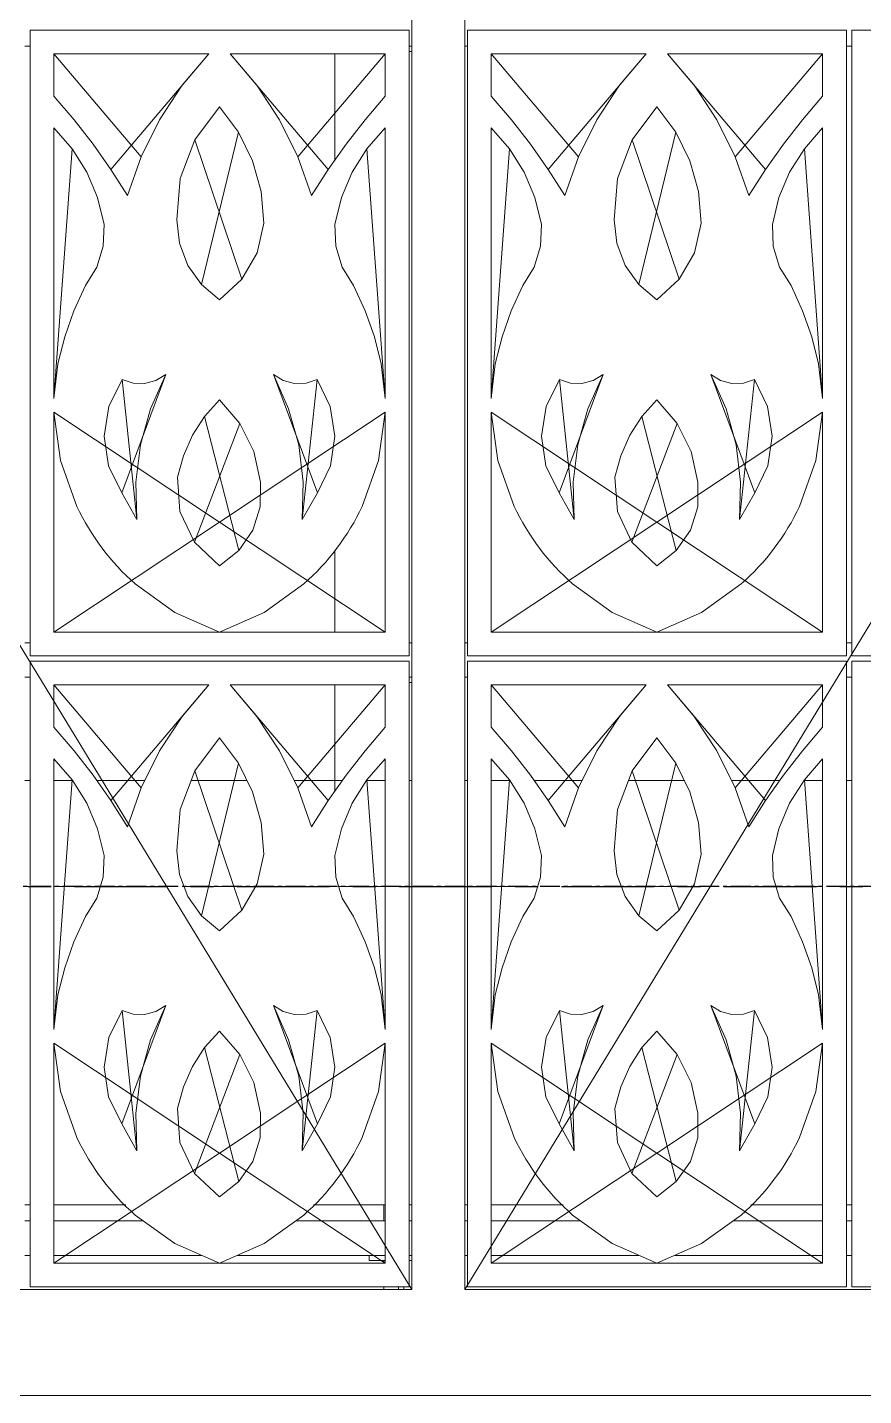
# Model space of a CAD drawing. Header units: millimetres. Extents: x -153298 to 620751, y -313239 to 250031.
# Drawn here: x 48833 to 50410, y 25366 to 27946 of the extents above; entities that cross this region are included whole.
import ezdxf

# ---------------------------------------------------------------- set-up
doc = ezdxf.new("R2010")
doc.units = ezdxf.units.MM
for name, pattern in [('CENTER', [2, 1.25, -0.25, 0.25, -0.25]), ('TA_GL_000.70000', [1.925, 0.7, -0.175, 0.175, -0.175, 0.7]), ('XKITLINE00', [0])]:
    doc.linetypes.add(name, pattern=pattern)
for name, color, linetype in [('000 - 0_SYM_DWG_GRIDLINE_MAIN_COLOR_251', 251, 'Continuous'), ('000 - EXISTING_BUILDING_MAIN_COLOR_251', 251, 'Continuous'), ('000 - EXISTING_BUILDING_MAIN_COLOR_3', 3, 'Continuous'), ('000 - GRID', 251, 'CENTER')]:
    doc.layers.add(name, color=color, linetype=linetype)
doc.layers.add('Part', color=2, linetype='Continuous', lineweight=0)
doc.styles.add('TA', font='', dxfattribs={"height": 4.5})
doc.styles.get('TA').set_extended_font_data('Cordia New')

# ---------------------------------------------------------------- blocks, each defined once
blk = doc.blocks.new('*A13041267')
at = {"layer": 'Part', "linetype": 'XKITLINE00', "lineweight": 0}
for p, q in [((441.817911, 10.42254), (441.897911, 10.42254)), ((442.257919, 10.42254), (442.539185, 10.42254)), ((442.904635, 10.42254), (443.63285, 10.42254)), ((444.329858, 10.42254), (445.171649, 10.42254)), ((445.882964, 10.42254), (446.611179, 10.42254)), ((446.976629, 10.42254), (447.257895, 10.42254)), ((447.617911, 10.42254), (447.657912, 10.42254)), ((448.457912, 10.42254), (448.497911, 10.42254)), ((448.857919, 10.42254), (449.139185, 10.42254)), ((449.504635, 10.42254), (450.23285, 10.42254)), ((450.929858, 10.42254), (451.771649, 10.42254)), ((452.482964, 10.42254), (453.211179, 10.42254)), ((453.576629, 10.42254), (453.857895, 10.42254)), ((454.217911, 10.42254), (454.297911, 10.42254)), ((441.817911, 8.82254), (441.897911, 8.82254)), ((442.257919, 8.82254), (442.961046, 8.82254)), ((444.221795, 8.82254), (445.30225, 8.82254)), ((446.554768, 8.82254), (447.257895, 8.82254)), ((447.617911, 8.82254), (447.657912, 8.82254)), ((448.457912, 8.82254), (448.497911, 8.82254)), ((448.857919, 8.82254), (449.561046, 8.82254)), ((450.821795, 8.82254), (451.90225, 8.82254)), ((453.154768, 8.82254), (453.857895, 8.82254)), ((454.217911, 8.82254), (454.297911, 8.82254))]:
    blk.add_line(p, q, dxfattribs=at)
blk = doc.blocks.new('*A13051268')
at = {"layer": 'Part', "linetype": 'XKITLINE00', "lineweight": 0}
for p, q in [((441.817911, 8.822545), (441.897911, 8.822545)), ((442.257919, 8.822545), (442.961047, 8.822545)), ((444.221793, 8.822545), (445.302253, 8.822545)), ((446.554767, 8.822545), (447.257895, 8.822545)), ((447.617911, 8.822545), (447.657912, 8.822545)), ((448.457912, 8.822545), (448.497911, 8.822545)), ((448.857919, 8.822545), (449.561047, 8.822545)), ((450.821793, 8.822545), (451.902253, 8.822545)), ((453.154767, 8.822545), (453.857895, 8.822545)), ((454.217911, 8.822545), (454.297911, 8.822545)), ((441.817911, 4.022545), (441.897911, 4.022545)), ((442.257919, 4.022545), (443.341614, 4.022545)), ((446.1742, 4.022545), (447.257895, 4.022545)), ((447.617911, 4.022545), (447.657912, 4.022545)), ((448.457912, 4.022545), (448.497911, 4.022545)), ((448.857919, 4.022545), (449.941614, 4.022545)), ((452.7742, 4.022545), (453.857895, 4.022545)), ((454.217911, 4.022545), (454.297911, 4.022545))]:
    blk.add_line(p, q, dxfattribs=at)
blk = doc.blocks.new('*A17691722')
at = {"layer": '000 - EXISTING_BUILDING_MAIN_COLOR_3', "linetype": 'XKITLINE00', "lineweight": 0}
for p, q in [((424.457912, 40.822545), (447.657912, 2.742546)), ((447.657912, 40.822545), (447.657912, 2.742546)), ((471.657912, 40.822545), (448.457912, 2.742546)), ((448.457912, 40.822545), (448.457912, 2.742546)), ((424.457912, 2.742546), (447.657912, 2.742546)), ((448.457912, 2.742546), (471.657912, 2.742546)), ((398.857909, 1.142546), (521.257903, 1.142546))]:
    blk.add_line(p, q, dxfattribs=at)
blk = doc.blocks.new('*A17701723')
at = {"layer": 'Part', "linetype": 'XKITLINE00', "lineweight": 0}
for p, q in [((441.817911, 12.498517), (441.897911, 12.498517)), ((447.617911, 12.498517), (447.657912, 12.498517)), ((448.457912, 12.498517), (448.497911, 12.498517)), ((454.217911, 12.498517), (454.297911, 12.498517)), ((441.817911, 11.978517), (441.897911, 11.978517)), ((447.617911, 11.978517), (447.657912, 11.978517)), ((448.457912, 11.978517), (448.497911, 11.978517)), ((454.217911, 11.978517), (454.297911, 11.978517))]:
    blk.add_line(p, q, dxfattribs=at)
blk = doc.blocks.new('*A17711724')
at = {"layer": 'Part', "linetype": 'XKITLINE00', "lineweight": 0}
for p, q in [((441.817911, 21.498517), (441.897911, 21.498517)), ((447.617911, 21.498517), (447.657912, 21.498517)), ((448.457912, 21.498517), (448.497911, 21.498517)), ((454.217911, 21.498517), (454.297911, 21.498517))]:
    blk.add_line(p, q, dxfattribs=at)
blk = doc.blocks.new('*A17741727')
at = {"layer": 'Part', "linetype": 'XKITLINE00', "lineweight": 0}
for p, q in [((441.817911, 3.778517), (441.897911, 3.778517)), ((442.257919, 3.778517), (443.608691, 3.778517)), ((445.907123, 3.778517), (447.257895, 3.778517)), ((447.617911, 3.778517), (447.657912, 3.778517)), ((448.457912, 3.778517), (448.497911, 3.778517)), ((448.857919, 3.778517), (450.208691, 3.778517)), ((452.507123, 3.778517), (453.857895, 3.778517)), ((454.217911, 3.778517), (454.297911, 3.778517)), ((441.817911, 3.258517), (441.897911, 3.258517)), ((442.257919, 3.258517), (444.487711, 3.258517)), ((445.028117, 3.258517), (447.257895, 3.258517)), ((447.617911, 3.258517), (447.657912, 3.258517)), ((448.457912, 3.258517), (448.497911, 3.258517)), ((448.857919, 3.258517), (451.087711, 3.258517)), ((451.628117, 3.258517), (453.857895, 3.258517)), ((454.217911, 3.258517), (454.297911, 3.258517))]:
    blk.add_line(p, q, dxfattribs=at)
blk = doc.blocks.new('*A17751728')
at = {"layer": '000 - EXISTING_BUILDING_MAIN_COLOR_251', "linetype": 'XKITLINE00', "lineweight": 0}
for p, q in [((448.497911, 12.302517), (448.497911, 21.742517)), ((448.497911, 21.742517), (454.217911, 21.742517)), ((454.217911, 21.742517), (454.217911, 12.302517)), ((454.297911, 12.302517), (454.297911, 21.742517)), ((454.297911, 21.742517), (460.017911, 21.742517)), ((448.857919, 21.382523), (451.197671, 21.383195)), ((448.857919, 21.382523), (450.177312, 19.830619)), ((448.857919, 20.745377), (448.857919, 21.382523)), ((451.197671, 21.383195), (449.718825, 19.638561)), ((451.197671, 21.383195), (450.795711, 20.90812)), ((451.518143, 21.383195), (452.996989, 19.638561)), ((451.920103, 20.90812), (451.518143, 21.383195)), ((451.518143, 21.383195), (453.857895, 21.382523)), ((453.857895, 21.382523), (452.538502, 19.830619)), ((453.857895, 21.382523), (453.857895, 20.745377)), ((450.795711, 20.90812), (450.453931, 20.388068)), ((452.261883, 20.388068), (451.920103, 20.90812)), ((449.162219, 20.39014), (448.857919, 20.745377)), ((453.553595, 20.39014), (453.857895, 20.745377)), ((450.984028, 20.086175), (451.357895, 20.585694)), ((451.357895, 20.585694), (451.644908, 20.201065)), ((448.857919, 20.266434), (448.857919, 16.186434)), ((449.132936, 19.952518), (448.857919, 20.266434)), ((449.449402, 20.020927), (449.162219, 20.39014)), ((450.453931, 20.388068), (450.177312, 19.830619)), ((452.538502, 19.830619), (452.261883, 20.388068)), ((453.553595, 20.39014), (453.266412, 20.020927)), ((453.582878, 19.952518), (453.857895, 20.266434)), ((453.857895, 20.266434), (453.857895, 16.186434)), ((449.718825, 19.638561), (449.449402, 20.020927)), ((450.763857, 19.502377), (450.984028, 20.086175)), ((450.984028, 20.086175), (451.695296, 17.983653)), ((451.644908, 20.201065), (451.084853, 17.901446)), ((451.644908, 20.201065), (451.856162, 19.770151)), ((453.266412, 20.020927), (452.996989, 19.638561)), ((449.132936, 19.952518), (448.857919, 16.186434)), ((449.132936, 19.952518), (449.354443, 19.598805)), ((450.177312, 19.830619), (449.969888, 19.243897)), ((452.745926, 19.243897), (452.538502, 19.830619)), ((453.361371, 19.598805), (453.582878, 19.952518)), ((453.582878, 19.952518), (453.857895, 16.186434)), ((449.969888, 19.243897), (449.718825, 19.638561)), ((451.856162, 19.770151), (451.984427, 19.307697)), ((452.996989, 19.638561), (452.745926, 19.243897)), ((449.354443, 19.598805), (449.516785, 19.214328)), ((450.714758, 18.880376), (450.763857, 19.502377)), ((453.199029, 19.214328), (453.361371, 19.598805)), ((449.615815, 18.808901), (449.516785, 19.214328)), ((452.025313, 18.829529), (451.984427, 19.307697)), ((453.099998, 18.808901), (453.199029, 19.214328)), ((449.615815, 18.808901), (449.603508, 18.481042)), ((450.752504, 18.525819), (450.714758, 18.880376)), ((452.025313, 18.829529), (451.924698, 18.381468)), ((453.112306, 18.481042), (453.099998, 18.808901)), ((449.603508, 18.481042), (449.50734, 18.167363)), ((450.878596, 18.192297), (450.752504, 18.525819)), ((451.924698, 18.381468), (451.695296, 17.983653)), ((453.208474, 18.167363), (453.112306, 18.481042)), ((449.333773, 17.888944), (449.50734, 18.167363)), ((451.084853, 17.901446), (450.878596, 18.192297)), ((453.382041, 17.888944), (453.208474, 18.167363)), ((451.695296, 17.983653), (451.357895, 17.672135)), ((449.333773, 17.888944), (449.159609, 17.508841)), ((451.357895, 17.672135), (451.084853, 17.901446)), ((453.556205, 17.508841), (453.382041, 17.888944)), ((449.159609, 17.508841), (449.021038, 17.114367)), ((453.694776, 17.114367), (453.556205, 17.508841)), ((449.021038, 17.114367), (448.919228, 16.708848)), ((453.796585, 16.708848), (453.694776, 17.114367)), ((448.919228, 16.708848), (448.857919, 16.186434)), ((450.545884, 16.545792), (449.881119, 14.761918)), ((450.545884, 16.545792), (450.31483, 16.029249)), ((450.396155, 16.455593), (450.545884, 16.545792)), ((452.16993, 16.545792), (452.834695, 14.761918)), ((452.400984, 16.029249), (452.16993, 16.545792)), ((452.16993, 16.545792), (452.319659, 16.455593)), ((453.857895, 16.186434), (453.796585, 16.708848)), ((449.687051, 16.065111), (449.886307, 16.471741)), ((449.886307, 16.471741), (450.108994, 14.356827)), ((449.886307, 16.471741), (450.05231, 16.41699)), ((450.05231, 16.41699), (450.22702, 16.411456)), ((450.22702, 16.411456), (450.396155, 16.455593)), ((452.319659, 16.455593), (452.488793, 16.411456)), ((452.488793, 16.411456), (452.663504, 16.41699)), ((452.829507, 16.471741), (452.60682, 14.356827)), ((452.663504, 16.41699), (452.829507, 16.471741)), ((452.829507, 16.471741), (453.028763, 16.065111)), ((451.132818, 15.912025), (451.357895, 16.16272)), ((451.357895, 16.16272), (451.665902, 15.80632)), ((448.857919, 15.978957), (453.857895, 12.658387)), ((453.857895, 15.978957), (448.857919, 12.658387)), ((448.857919, 12.658387), (448.857919, 15.978957)), ((448.857919, 15.978957), (448.959356, 15.249821)), ((449.617637, 15.617637), (449.687051, 16.065111)), ((450.31483, 16.029249), (450.163059, 15.484118)), ((450.94957, 15.62931), (451.132818, 15.912025)), ((451.132818, 15.912025), (451.651025, 13.890287)), ((452.552755, 15.484118), (452.400984, 16.029249)), ((453.028763, 16.065111), (453.098177, 15.617637)), ((453.756458, 15.249821), (453.857895, 15.978957)), ((453.857895, 15.978957), (453.857895, 12.658387)), ((451.665902, 15.80632), (450.982075, 14.014752)), ((451.665902, 15.80632), (451.87561, 15.384524)), ((449.684335, 15.16975), (449.617637, 15.617637)), ((450.163059, 15.484118), (450.093936, 14.922491)), ((450.812631, 15.321487), (450.94957, 15.62931)), ((452.621878, 14.922491), (452.552755, 15.484118)), ((453.098177, 15.617637), (453.031479, 15.16975)), ((450.725347, 14.996081), (450.812631, 15.321487)), ((451.87561, 15.384524), (451.973846, 14.92383)), ((448.959356, 15.249821), (449.205602, 14.55607)), ((449.881119, 14.761918), (449.684335, 15.16975)), ((453.031479, 15.16975), (452.834695, 14.761918)), ((453.510212, 14.55607), (453.756458, 15.249821)), ((450.093936, 14.922491), (450.108994, 14.356827)), ((450.761087, 14.481185), (450.725347, 14.996081)), ((451.97361, 14.551665), (451.973846, 14.92383)), ((452.60682, 14.356827), (452.621878, 14.922491)), ((450.108994, 14.356827), (449.881119, 14.761918)), ((452.834695, 14.761918), (452.60682, 14.356827)), ((450.982075, 14.014752), (450.761087, 14.481185)), ((451.97361, 14.551665), (451.862653, 14.196425)), ((451.862653, 14.196425), (451.651025, 13.890287)), ((451.357895, 13.660981), (450.982075, 14.014752)), ((451.651025, 13.890287), (451.357895, 13.660981)), ((450.086609, 13.385891), (450.685244, 12.957448)), ((452.03057, 12.957448), (452.629205, 13.385891)), ((450.685244, 12.957448), (451.357919, 12.658387)), ((451.357919, 12.658387), (452.03057, 12.957448)), ((453.857895, 12.658387), (448.857919, 12.658387)), ((454.217911, 12.302517), (448.497911, 12.302517)), ((448.497911, 2.782517), (448.497911, 12.222517)), ((448.497911, 12.222517), (454.217911, 12.222517)), ((454.217911, 12.222517), (454.217911, 2.782517)), ((460.017911, 12.302517), (454.297911, 12.302517)), ((454.297911, 2.782517), (454.297911, 12.222517)), ((454.297911, 12.222517), (460.017911, 12.222517)), ((448.857919, 11.862523), (451.197671, 11.863195)), ((448.857919, 11.862523), (450.177312, 10.310619)), ((448.857919, 11.225377), (448.857919, 11.862523)), ((451.197671, 11.863195), (449.718825, 10.118561)), ((451.197671, 11.863195), (450.795711, 11.38812)), ((451.518143, 11.863195), (452.996989, 10.118561)), ((451.920103, 11.38812), (451.518143, 11.863195)), ((451.518143, 11.863195), (453.857895, 11.862523)), ((453.857895, 11.862523), (452.538502, 10.310619)), ((453.857895, 11.862523), (453.857895, 11.225377)), ((450.795711, 11.38812), (450.453931, 10.868068)), ((452.261883, 10.868068), (451.920103, 11.38812)), ((449.162219, 10.87014), (448.857919, 11.225377)), ((453.553595, 10.87014), (453.857895, 11.225377)), ((450.984028, 10.566175), (451.357895, 11.065694)), ((451.357895, 11.065694), (451.644908, 10.681065)), ((448.857919, 10.746434), (448.857919, 6.666434)), ((449.132936, 10.432518), (448.857919, 10.746434)), ((449.449402, 10.500927), (449.162219, 10.87014)), ((450.453931, 10.868068), (450.177312, 10.310619)), ((452.538502, 10.310619), (452.261883, 10.868068)), ((453.553595, 10.87014), (453.266412, 10.500927)), ((453.582878, 10.432518), (453.857895, 10.746434)), ((453.857895, 10.746434), (453.857895, 6.666434)), ((450.763857, 9.982377), (450.984028, 10.566175)), ((450.984028, 10.566175), (451.695296, 8.463653)), ((451.644908, 10.681065), (451.084853, 8.381446)), ((451.644908, 10.681065), (451.856162, 10.250151)), ((449.132936, 10.432518), (448.857919, 6.666434)), ((449.132936, 10.432518), (449.354443, 10.078805)), ((449.718825, 10.118561), (449.449402, 10.500927)), ((453.266412, 10.500927), (452.996989, 10.118561)), ((453.361371, 10.078805), (453.582878, 10.432518)), ((453.582878, 10.432518), (453.857895, 6.666434)), ((449.969888, 9.723897), (449.718825, 10.118561)), ((450.177312, 10.310619), (449.969888, 9.723897)), ((451.856162, 10.250151), (451.984427, 9.787697)), ((452.745926, 9.723897), (452.538502, 10.310619)), ((452.996989, 10.118561), (452.745926, 9.723897)), ((449.354443, 10.078805), (449.516785, 9.694328)), ((450.714758, 9.360376), (450.763857, 9.982377)), ((453.199029, 9.694328), (453.361371, 10.078805)), ((452.025313, 9.309529), (451.984427, 9.787697)), ((449.615815, 9.288901), (449.516785, 9.694328)), ((453.099998, 9.288901), (453.199029, 9.694328)), ((449.615815, 9.288901), (449.603508, 8.961042)), ((450.752504, 9.005819), (450.714758, 9.360376)), ((452.025313, 9.309529), (451.924698, 8.861468)), ((453.112306, 8.961042), (453.099998, 9.288901)), ((449.603508, 8.961042), (449.50734, 8.647363)), ((450.878596, 8.672297), (450.752504, 9.005819)), ((453.208474, 8.647363), (453.112306, 8.961042)), ((451.084853, 8.381446), (450.878596, 8.672297)), ((451.924698, 8.861468), (451.695296, 8.463653)), ((449.333773, 8.368944), (449.50734, 8.647363)), ((451.695296, 8.463653), (451.357895, 8.152135)), ((453.382041, 8.368944), (453.208474, 8.647363)), ((449.333773, 8.368944), (449.159609, 7.988841)), ((451.357895, 8.152135), (451.084853, 8.381446)), ((453.556205, 7.988841), (453.382041, 8.368944)), ((449.159609, 7.988841), (449.021038, 7.594367)), ((453.694776, 7.594367), (453.556205, 7.988841)), ((449.021038, 7.594367), (448.919228, 7.188848)), ((453.796585, 7.188848), (453.694776, 7.594367)), ((448.919228, 7.188848), (448.857919, 6.666434)), ((450.545884, 7.025792), (449.881119, 5.241918)), ((450.545884, 7.025792), (450.31483, 6.509249)), ((450.396155, 6.935593), (450.545884, 7.025792)), ((452.16993, 7.025792), (452.834695, 5.241918)), ((452.400984, 6.509249), (452.16993, 7.025792)), ((452.16993, 7.025792), (452.319659, 6.935593)), ((453.857895, 6.666434), (453.796585, 7.188848)), ((449.687051, 6.545111), (449.886307, 6.951741)), ((449.886307, 6.951741), (450.108994, 4.836827)), ((449.886307, 6.951741), (450.05231, 6.89699)), ((450.05231, 6.89699), (450.22702, 6.891456)), ((450.22702, 6.891456), (450.396155, 6.935593)), ((452.319659, 6.935593), (452.488793, 6.891456)), ((452.488793, 6.891456), (452.663504, 6.89699)), ((452.829507, 6.951741), (452.60682, 4.836827)), ((452.663504, 6.89699), (452.829507, 6.951741)), ((452.829507, 6.951741), (453.028763, 6.545111)), ((451.132818, 6.392025), (451.357895, 6.64272)), ((451.357895, 6.64272), (451.665902, 6.28632)), ((453.857895, 3.138387), (448.857919, 6.458957)), ((453.857895, 6.458957), (448.857919, 3.138387)), ((448.857919, 3.138387), (448.857919, 6.458957)), ((448.857919, 6.458957), (448.959356, 5.729821)), ((449.617637, 6.097637), (449.687051, 6.545111)), ((450.31483, 6.509249), (450.163059, 5.964118)), ((452.552755, 5.964118), (452.400984, 6.509249)), ((453.028763, 6.545111), (453.098177, 6.097637)), ((453.756458, 5.729821), (453.857895, 6.458957)), ((453.857895, 6.458957), (453.857895, 3.138387)), ((450.94957, 6.10931), (451.132818, 6.392025)), ((451.665902, 6.28632), (450.982075, 4.494752)), ((451.132818, 6.392025), (451.651025, 4.370287)), ((451.665902, 6.28632), (451.87561, 5.864524)), ((449.684335, 5.64975), (449.617637, 6.097637)), ((450.812631, 5.801487), (450.94957, 6.10931)), ((453.098177, 6.097637), (453.031479, 5.64975)), ((450.163059, 5.964118), (450.093936, 5.402491)), ((450.725347, 5.476081), (450.812631, 5.801487)), ((451.87561, 5.864524), (451.973846, 5.40383)), ((452.621878, 5.402491), (452.552755, 5.964118)), ((448.959356, 5.729821), (449.205602, 5.03607)), ((449.881119, 5.241918), (449.684335, 5.64975)), ((453.031479, 5.64975), (452.834695, 5.241918)), ((453.510212, 5.03607), (453.756458, 5.729821)), ((450.093936, 5.402491), (450.108994, 4.836827)), ((450.761087, 4.961185), (450.725347, 5.476081)), ((451.97361, 5.031665), (451.973846, 5.40383)), ((452.60682, 4.836827), (452.621878, 5.402491)), ((450.108994, 4.836827), (449.881119, 5.241918)), ((452.834695, 5.241918), (452.60682, 4.836827)), ((450.982075, 4.494752), (450.761087, 4.961185)), ((451.97361, 5.031665), (451.862653, 4.676425)), ((451.862653, 4.676425), (451.651025, 4.370287)), ((451.357895, 4.140981), (450.982075, 4.494752)), ((451.651025, 4.370287), (451.357895, 4.140981)), ((450.086609, 3.865891), (450.685244, 3.437448)), ((452.03057, 3.437448), (452.629205, 3.865891)), ((450.685244, 3.437448), (451.357919, 3.138387)), ((451.357919, 3.138387), (452.03057, 3.437448)), ((453.857895, 3.138387), (448.857919, 3.138387)), ((454.217911, 2.782517), (448.497911, 2.782517)), ((460.017911, 2.782517), (454.297911, 2.782517))]:
    blk.add_line(p, q, dxfattribs=at)
for centre, start, end in [((452.490858, 16.112746), 205.353329, 228.597597), ((450.224956, 16.112746), 311.402403, 334.646671), ((452.490858, 6.592746), 205.353329, 228.597597), ((450.224956, 6.592746), 311.402403, 334.646671)]:
    blk.add_arc(centre, 3.635402, start, end, dxfattribs=at)
blk = doc.blocks.new('*A18201769')
at = {"layer": 'Part', "linetype": 'XKITLINE00', "lineweight": 0}
for p, q in [((447.237855, 3.778517), (447.237855, 4.022545)), ((447.237855, 3.138387), (447.237855, 3.178517)), ((447.237855, 2.742546), (447.237855, 2.782517))]:
    blk.add_line(p, q, dxfattribs=at)
blk = doc.blocks.new('*A18211770')
at = {"layer": 'Part', "linetype": 'XKITLINE00', "lineweight": 0}
for p, q in [((447.457855, 2.742546), (447.457855, 2.782517)), ((447.537855, 2.742546), (447.537855, 2.782517))]:
    blk.add_line(p, q, dxfattribs=at)
blk = doc.blocks.new('*A18221771')
at = {"layer": 'Part', "linetype": 'XKITLINE00', "lineweight": 0}
for p, q in [((447.017855, 3.258517), (447.017855, 3.178517)), ((447.017855, 3.178517), (447.257895, 3.178517)), ((447.617911, 3.178517), (447.657912, 3.178517))]:
    blk.add_line(p, q, dxfattribs=at)
blk = doc.blocks.new('*A18261775')
at = {"layer": 'Part', "linetype": 'XKITLINE00', "lineweight": 0}
for p, q in [((446.497888, 19.781757), (446.497888, 21.382741)), ((446.497888, 15.615695), (446.497888, 15.619501)), ((446.497888, 12.658387), (446.497888, 13.892262)), ((446.497888, 10.261757), (446.497888, 11.862741)), ((446.554767, 8.822545), (447.257895, 8.822545)), ((447.617911, 8.822545), (447.657912, 8.822545)), ((448.457912, 8.822545), (448.497888, 8.822545))]:
    blk.add_line(p, q, dxfattribs=at)
blk = doc.blocks.new('*A18291778')
at = {"layer": '000 - EXISTING_BUILDING_MAIN_COLOR_251', "linetype": 'XKITLINE00', "lineweight": 0}
for p, q in [((447.617911, 21.742517), (441.897911, 21.742517)), ((441.897911, 21.742517), (441.897911, 12.302517)), ((447.617911, 12.302517), (447.617911, 21.742517)), ((442.257919, 21.382523), (444.597671, 21.383195)), ((442.257919, 21.382523), (443.577312, 19.830619)), ((442.257919, 20.745377), (442.257919, 21.382523)), ((444.597671, 21.383195), (443.118825, 19.638561)), ((444.597671, 21.383195), (444.195711, 20.90812)), ((444.918143, 21.383195), (446.396989, 19.638561)), ((445.320103, 20.90812), (444.918143, 21.383195)), ((444.918143, 21.383195), (447.257895, 21.382523)), ((447.257895, 21.382523), (445.938502, 19.830619)), ((447.257895, 21.382523), (447.257895, 20.745377)), ((444.195711, 20.90812), (443.853931, 20.388068)), ((445.661883, 20.388068), (445.320103, 20.90812)), ((442.562219, 20.39014), (442.257919, 20.745377)), ((446.953595, 20.39014), (447.257895, 20.745377)), ((444.384028, 20.086175), (444.757895, 20.585694)), ((444.757895, 20.585694), (445.044908, 20.201065)), ((442.257919, 20.266434), (442.257919, 16.186434)), ((442.532936, 19.952518), (442.257919, 20.266434)), ((442.849402, 20.020927), (442.562219, 20.39014)), ((443.853931, 20.388068), (443.577312, 19.830619)), ((445.938502, 19.830619), (445.661883, 20.388068)), ((446.953595, 20.39014), (446.666412, 20.020927)), ((446.982878, 19.952518), (447.257895, 20.266434)), ((447.257895, 16.186434), (447.257895, 20.266434)), ((443.118825, 19.638561), (442.849402, 20.020927)), ((444.163857, 19.502377), (444.384028, 20.086175)), ((444.384028, 20.086175), (445.095296, 17.983653)), ((445.044908, 20.201065), (444.484853, 17.901446)), ((445.044908, 20.201065), (445.256162, 19.770151)), ((446.666412, 20.020927), (446.396989, 19.638561)), ((442.257919, 16.186434), (442.532936, 19.952518)), ((442.532936, 19.952518), (442.754443, 19.598805)), ((443.577312, 19.830619), (443.369888, 19.243897)), ((446.145926, 19.243897), (445.938502, 19.830619)), ((446.761371, 19.598805), (446.982878, 19.952518)), ((446.982878, 19.952518), (447.257895, 16.186434)), ((443.369888, 19.243897), (443.118825, 19.638561)), ((445.256162, 19.770151), (445.384427, 19.307697)), ((446.396989, 19.638561), (446.145926, 19.243897)), ((442.754443, 19.598805), (442.916785, 19.214328)), ((444.114758, 18.880376), (444.163857, 19.502377)), ((446.599029, 19.214328), (446.761371, 19.598805)), ((443.015815, 18.808901), (442.916785, 19.214328)), ((445.425313, 18.829529), (445.384427, 19.307697)), ((446.499998, 18.808901), (446.599029, 19.214328)), ((443.015815, 18.808901), (443.003508, 18.481042)), ((444.152504, 18.525819), (444.114758, 18.880376)), ((445.425313, 18.829529), (445.324698, 18.381468)), ((446.512306, 18.481042), (446.499998, 18.808901)), ((443.003508, 18.481042), (442.90734, 18.167363)), ((444.278596, 18.192297), (444.152504, 18.525819)), ((445.324698, 18.381468), (445.095296, 17.983653)), ((446.608474, 18.167363), (446.512306, 18.481042)), ((442.733773, 17.888944), (442.90734, 18.167363)), ((444.484853, 17.901446), (444.278596, 18.192297)), ((446.782041, 17.888944), (446.608474, 18.167363)), ((445.095296, 17.983653), (444.757895, 17.672135)), ((442.733773, 17.888944), (442.559609, 17.508841)), ((444.757895, 17.672135), (444.484853, 17.901446)), ((446.956205, 17.508841), (446.782041, 17.888944)), ((442.559609, 17.508841), (442.421038, 17.114367)), ((447.094776, 17.114367), (446.956205, 17.508841)), ((442.421038, 17.114367), (442.319228, 16.708848)), ((447.196585, 16.708848), (447.094776, 17.114367)), ((442.319228, 16.708848), (442.257919, 16.186434)), ((443.945884, 16.545792), (443.281119, 14.761918)), ((443.945884, 16.545792), (443.71483, 16.029249)), ((443.796155, 16.455593), (443.945884, 16.545792)), ((445.56993, 16.545792), (446.234695, 14.761918)), ((445.800984, 16.029249), (445.56993, 16.545792)), ((445.56993, 16.545792), (445.719659, 16.455593)), ((447.257895, 16.186434), (447.196585, 16.708848)), ((443.087051, 16.065111), (443.286307, 16.471741)), ((443.286307, 16.471741), (443.508994, 14.356827)), ((443.286307, 16.471741), (443.45231, 16.41699)), ((443.45231, 16.41699), (443.62702, 16.411456)), ((443.62702, 16.411456), (443.796155, 16.455593)), ((445.719659, 16.455593), (445.888793, 16.411456)), ((445.888793, 16.411456), (446.063504, 16.41699)), ((446.229507, 16.471741), (446.00682, 14.356827)), ((446.063504, 16.41699), (446.229507, 16.471741)), ((446.229507, 16.471741), (446.428763, 16.065111)), ((444.532818, 15.912025), (444.757895, 16.16272)), ((444.757895, 16.16272), (445.065902, 15.80632)), ((442.257919, 15.978957), (447.257895, 12.658387)), ((447.257895, 15.978957), (442.257919, 12.658387)), ((442.257919, 12.658387), (442.257919, 15.978957)), ((442.257919, 15.978957), (442.359356, 15.249821)), ((443.017637, 15.617637), (443.087051, 16.065111)), ((443.71483, 16.029249), (443.563059, 15.484118)), ((444.34957, 15.62931), (444.532818, 15.912025)), ((444.532818, 15.912025), (445.051025, 13.890287)), ((445.952755, 15.484118), (445.800984, 16.029249)), ((446.428763, 16.065111), (446.498177, 15.617637)), ((447.156458, 15.249821), (447.257895, 15.978957)), ((447.257895, 15.978957), (447.257895, 12.658387)), ((445.065902, 15.80632), (444.382075, 14.014752)), ((445.065902, 15.80632), (445.27561, 15.384524)), ((443.084335, 15.16975), (443.017637, 15.617637)), ((443.563059, 15.484118), (443.493936, 14.922491)), ((444.212631, 15.321487), (444.34957, 15.62931)), ((446.021878, 14.922491), (445.952755, 15.484118)), ((446.498177, 15.617637), (446.431479, 15.16975)), ((444.125347, 14.996081), (444.212631, 15.321487)), ((445.27561, 15.384524), (445.373846, 14.92383)), ((442.359356, 15.249821), (442.605602, 14.55607)), ((443.281119, 14.761918), (443.084335, 15.16975)), ((446.431479, 15.16975), (446.234695, 14.761918)), ((446.910212, 14.55607), (447.156458, 15.249821)), ((443.493936, 14.922491), (443.508994, 14.356827)), ((444.161087, 14.481185), (444.125347, 14.996081)), ((445.37361, 14.551665), (445.373846, 14.92383)), ((446.00682, 14.356827), (446.021878, 14.922491)), ((443.508994, 14.356827), (443.281119, 14.761918)), ((446.234695, 14.761918), (446.00682, 14.356827)), ((444.382075, 14.014752), (444.161087, 14.481185)), ((445.37361, 14.551665), (445.262653, 14.196425)), ((445.262653, 14.196425), (445.051025, 13.890287)), ((444.757895, 13.660981), (444.382075, 14.014752)), ((445.051025, 13.890287), (444.757895, 13.660981)), ((443.486609, 13.385891), (444.085244, 12.957448)), ((445.43057, 12.957448), (446.029205, 13.385891)), ((444.085244, 12.957448), (444.757919, 12.658387)), ((444.757919, 12.658387), (445.43057, 12.957448)), ((447.257895, 12.658387), (442.257919, 12.658387)), ((441.897911, 12.302517), (447.617911, 12.302517)), ((447.617911, 12.222517), (441.897911, 12.222517)), ((441.897911, 12.222517), (441.897911, 2.782517)), ((447.617911, 2.782517), (447.617911, 12.222517)), ((442.257919, 11.862523), (444.597671, 11.863195)), ((442.257919, 11.862523), (443.577312, 10.310619)), ((442.257919, 11.225377), (442.257919, 11.862523)), ((444.597671, 11.863195), (443.118825, 10.118561)), ((444.597671, 11.863195), (444.195711, 11.38812)), ((444.918143, 11.863195), (446.396989, 10.118561)), ((445.320103, 11.38812), (444.918143, 11.863195)), ((444.918143, 11.863195), (447.257895, 11.862523)), ((447.257895, 11.862523), (445.938502, 10.310619)), ((447.257895, 11.862523), (447.257895, 11.225377)), ((444.195711, 11.38812), (443.853931, 10.868068)), ((445.661883, 10.868068), (445.320103, 11.38812)), ((442.562219, 10.87014), (442.257919, 11.225377)), ((446.953595, 10.87014), (447.257895, 11.225377)), ((444.384028, 10.566175), (444.757895, 11.065694)), ((444.757895, 11.065694), (445.044908, 10.681065)), ((442.257919, 10.746434), (442.257919, 6.666434)), ((442.532936, 10.432518), (442.257919, 10.746434)), ((442.849402, 10.500927), (442.562219, 10.87014)), ((443.853931, 10.868068), (443.577312, 10.310619)), ((445.938502, 10.310619), (445.661883, 10.868068)), ((446.953595, 10.87014), (446.666412, 10.500927)), ((446.982878, 10.432518), (447.257895, 10.746434)), ((447.257895, 6.666434), (447.257895, 10.746434)), ((444.163857, 9.982377), (444.384028, 10.566175)), ((444.384028, 10.566175), (445.095296, 8.463653)), ((445.044908, 10.681065), (444.484853, 8.381446)), ((445.044908, 10.681065), (445.256162, 10.250151)), ((442.257919, 6.666434), (442.532936, 10.432518)), ((442.532936, 10.432518), (442.754443, 10.078805)), ((443.118825, 10.118561), (442.849402, 10.500927)), ((446.666412, 10.500927), (446.396989, 10.118561)), ((446.761371, 10.078805), (446.982878, 10.432518)), ((446.982878, 10.432518), (447.257895, 6.666434)), ((443.369888, 9.723897), (443.118825, 10.118561)), ((443.577312, 10.310619), (443.369888, 9.723897)), ((445.256162, 10.250151), (445.384427, 9.787697)), ((446.145926, 9.723897), (445.938502, 10.310619)), ((446.396989, 10.118561), (446.145926, 9.723897)), ((442.754443, 10.078805), (442.916785, 9.694328)), ((444.114758, 9.360376), (444.163857, 9.982377)), ((446.599029, 9.694328), (446.761371, 10.078805)), ((445.425313, 9.309529), (445.384427, 9.787697)), ((443.015815, 9.288901), (442.916785, 9.694328)), ((446.499998, 9.288901), (446.599029, 9.694328)), ((443.015815, 9.288901), (443.003508, 8.961042)), ((444.152504, 9.005819), (444.114758, 9.360376)), ((445.425313, 9.309529), (445.324698, 8.861468)), ((446.512306, 8.961042), (446.499998, 9.288901)), ((443.003508, 8.961042), (442.90734, 8.647363)), ((444.278596, 8.672297), (444.152504, 9.005819)), ((446.608474, 8.647363), (446.512306, 8.961042)), ((444.484853, 8.381446), (444.278596, 8.672297)), ((445.324698, 8.861468), (445.095296, 8.463653)), ((442.733773, 8.368944), (442.90734, 8.647363)), ((445.095296, 8.463653), (444.757895, 8.152135)), ((446.782041, 8.368944), (446.608474, 8.647363)), ((442.733773, 8.368944), (442.559609, 7.988841)), ((444.757895, 8.152135), (444.484853, 8.381446)), ((446.956205, 7.988841), (446.782041, 8.368944)), ((442.559609, 7.988841), (442.421038, 7.594367)), ((447.094776, 7.594367), (446.956205, 7.988841)), ((442.421038, 7.594367), (442.319228, 7.188848)), ((447.196585, 7.188848), (447.094776, 7.594367)), ((442.319228, 7.188848), (442.257919, 6.666434)), ((443.945884, 7.025792), (443.281119, 5.241918)), ((443.945884, 7.025792), (443.71483, 6.509249)), ((443.796155, 6.935593), (443.945884, 7.025792)), ((445.56993, 7.025792), (446.234695, 5.241918)), ((445.800984, 6.509249), (445.56993, 7.025792)), ((445.56993, 7.025792), (445.719659, 6.935593)), ((447.257895, 6.666434), (447.196585, 7.188848)), ((443.087051, 6.545111), (443.286307, 6.951741)), ((443.286307, 6.951741), (443.508994, 4.836827)), ((443.286307, 6.951741), (443.45231, 6.89699)), ((443.45231, 6.89699), (443.62702, 6.891456)), ((443.62702, 6.891456), (443.796155, 6.935593)), ((445.719659, 6.935593), (445.888793, 6.891456)), ((445.888793, 6.891456), (446.063504, 6.89699)), ((446.229507, 6.951741), (446.00682, 4.836827)), ((446.063504, 6.89699), (446.229507, 6.951741)), ((446.229507, 6.951741), (446.428763, 6.545111)), ((444.532818, 6.392025), (444.757895, 6.64272)), ((444.757895, 6.64272), (445.065902, 6.28632)), ((442.257919, 6.458957), (447.257895, 3.138387)), ((447.257895, 6.458957), (442.257919, 3.138387)), ((442.257919, 3.138387), (442.257919, 6.458957)), ((442.257919, 6.458957), (442.359356, 5.729821)), ((443.017637, 6.097637), (443.087051, 6.545111)), ((443.71483, 6.509249), (443.563059, 5.964118)), ((445.952755, 5.964118), (445.800984, 6.509249)), ((446.428763, 6.545111), (446.498177, 6.097637)), ((447.156458, 5.729821), (447.257895, 6.458957)), ((447.257895, 6.458957), (447.257895, 3.138387)), ((444.34957, 6.10931), (444.532818, 6.392025)), ((445.065902, 6.28632), (444.382075, 4.494752)), ((444.532818, 6.392025), (445.051025, 4.370287)), ((445.065902, 6.28632), (445.27561, 5.864524)), ((443.084335, 5.64975), (443.017637, 6.097637)), ((444.212631, 5.801487), (444.34957, 6.10931)), ((446.498177, 6.097637), (446.431479, 5.64975)), ((443.563059, 5.964118), (443.493936, 5.402491)), ((444.125347, 5.476081), (444.212631, 5.801487)), ((445.27561, 5.864524), (445.373846, 5.40383)), ((446.021878, 5.402491), (445.952755, 5.964118)), ((442.359356, 5.729821), (442.605602, 5.03607)), ((443.281119, 5.241918), (443.084335, 5.64975)), ((446.431479, 5.64975), (446.234695, 5.241918)), ((446.910212, 5.03607), (447.156458, 5.729821)), ((443.493936, 5.402491), (443.508994, 4.836827)), ((444.161087, 4.961185), (444.125347, 5.476081)), ((445.37361, 5.031665), (445.373846, 5.40383)), ((446.00682, 4.836827), (446.021878, 5.402491)), ((443.508994, 4.836827), (443.281119, 5.241918)), ((446.234695, 5.241918), (446.00682, 4.836827)), ((444.382075, 4.494752), (444.161087, 4.961185)), ((445.37361, 5.031665), (445.262653, 4.676425)), ((445.262653, 4.676425), (445.051025, 4.370287)), ((444.757895, 4.140981), (444.382075, 4.494752)), ((445.051025, 4.370287), (444.757895, 4.140981)), ((443.486609, 3.865891), (444.085244, 3.437448)), ((445.43057, 3.437448), (446.029205, 3.865891)), ((444.085244, 3.437448), (444.757919, 3.138387)), ((444.757919, 3.138387), (445.43057, 3.437448)), ((447.257895, 3.138387), (442.257919, 3.138387)), ((441.897911, 2.782517), (447.617911, 2.782517))]:
    blk.add_line(p, q, dxfattribs=at)
for centre, start, end in [((445.890858, 16.112746), 205.353329, 228.597597), ((443.624956, 16.112746), 311.402403, 334.646671), ((445.890858, 6.592746), 205.353329, 228.597597), ((443.624956, 6.592746), 311.402403, 334.646671)]:
    blk.add_arc(centre, 3.635402, start, end, dxfattribs=at)
blk = doc.blocks.new('*A18521801')
at = {"layer": 'Part', "linetype": 'XKITLINE00', "lineweight": 0}
blk.add_line((447.617911, 11.898517), (447.657912, 11.898517), dxfattribs=at)
blk = doc.blocks.new('*A18571806')
at = {"layer": 'Part', "linetype": 'XKITLINE00', "lineweight": 0}
blk.add_line((447.617911, 21.418517), (447.657912, 21.418517), dxfattribs=at)
blk = doc.blocks.new('*U6394')
at = {"layer": '000 - 0_SYM_DWG_GRIDLINE_MAIN_COLOR_251', "color": 0, "linetype": 'ByBlock', "ltscale": 5}
blk.add_line((20, 0), (-651.806, 0), dxfattribs=at)
at = {"style": 'TA', "flags": 1}
blk.add_attdef('LOCATION', (6, -6), '', height=4.5, rotation=270, dxfattribs=at)
blk = doc.blocks.new('W-1-PP19-ST-ENT1-1_20260610-094632_ELEVATION_1_DIMS')
at = {"layer": '000 - GRID', "linetype": 'TA_GL_000.70000', "xscale": 50.00000000000004, "yscale": 50.00000000000004, "zscale": 50.00000000000004, "rotation": 180}
blk.add_blockref('*U6394', (-2830, 109750), dxfattribs=at)

msp = doc.modelspace()

# ---------------------------------------------------------------- linework, layer by layer
at = {"color": 1, "linetype": 'CENTER', "ltscale": 30}
msp.add_line((59557.5016, 26325.8988), (24877.4489, 26325.8988), dxfattribs=at)

# ---------------------------------------------------------------- block references
at = {"color": 6}
msp.add_blockref('W-1-PP19-ST-ENT1-1_20260610-094632_ELEVATION_1_DIMS', (32232.7713, -83424.1012), dxfattribs=at)
at = {"lineweight": 0, "xscale": 125, "yscale": 125, "zscale": 125}
for name in ['*A17691722', '*A18291778', '*A17751728', '*A18261775', '*A17711724', '*A18571806', '*A17701723', '*A18521801', '*A13041267', '*A13051268', '*A18201769', '*A17741727', '*A18221771', '*A18211770']:
    msp.add_blockref(name, (-6399.4671, 25223.0807), dxfattribs=at)

doc.saveas('drawing.dxf')
